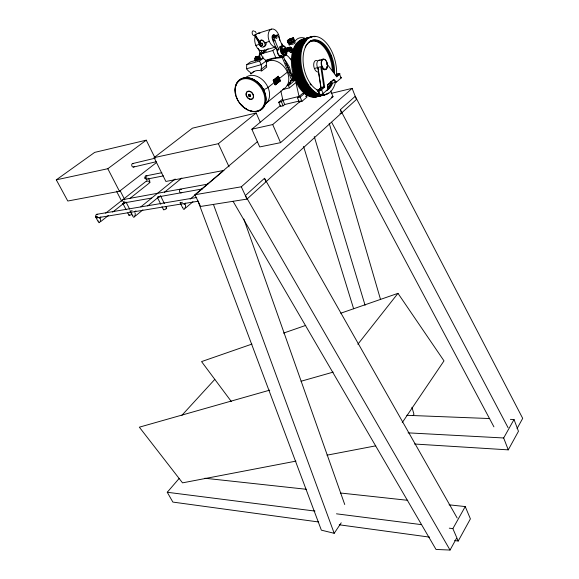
<?xml version="1.0" encoding="UTF-8"?>
<svg xmlns="http://www.w3.org/2000/svg" width="579" height="579" viewBox="0 0 579 579"><rect width="100%" height="100%" fill="white"/><g stroke="black" fill="none" stroke-linecap="round" stroke-linejoin="round"><path stroke-width="0.87" d="M283.384 51.842L283.117 50.677M249.679 96.353L249.354 96.606L248.536 95.81L248.557 94.862L248.883 94.609L248.861 95.557L249.679 96.353L250.533 96.136L250.562 95.122L249.737 94.326L248.615 94.79L249.737 94.326M248.572 95.839L248.601 94.949L249.346 94.761L250.07 95.455L250.041 96.338M249.296 96.534L250.208 96.389L250.237 95.376L249.411 94.587M288.32 50.424L288.204 51.162L288.82 50.663M285.57 51.213C284.969 53.724 282.936 49.765 284.455 48.824C285.686 48.006 287.568 48.238 287.734 50.12M246.538 68.771L246.77 64.667L250.49 61.91L263.184 58.262L266.297 60.802A10.292 7.751 56.8 0 1 266.108 65.492L266.774 67.048L261.722 70.906A16.342 12.231 54.8 0 0 250.902 73.888L250.229 72.339A10.357 7.751 56.6 0 1 246.538 68.771L261.223 64.638L266.297 60.802M287.77 50.648C285.809 53.514 285.512 45.77 288.646 48.202M285.729 48.448C283.869 48.433 284.275 52.096 285.773 51.907C286.294 50.988 284.658 48.202 286.887 48.144M284.441 51.864C283.261 54.006 281.683 48.455 284.267 48.976M281.749 53.065C282.704 52.711 280.656 48.571 283.406 49.41M286.634 51.234C285.737 52.964 284.347 49.642 285.382 48.701M255.629 56.981L255.144 58.204L255.636 60.368M282.784 52.392C280.497 53.76 280.938 48.289 283.413 49.077M283.326 52.24L282.921 52.74L282.277 52.443M283.862 52.139C282.928 53.608 281.597 50.431 282.675 49.447M282.61 89.6L289.399 87.878L288.436 85.576L289.326 82.652A2.388 1.838 54.5 0 0 290.759 80.575L291.599 79.902L282.291 57.661L283.515 56.72L292.793 78.939L291.961 79.612A2.388 1.838 54.6 0 0 291.78 78.997L293.843 77.34M284.933 51.878C283.674 53.746 282.306 47.847 285.056 48.933M281.112 52.979L281.104 51.777M259.703 55.924C257.908 55.939 257.829 58.993 259.363 59.507M287.133 51.249L286.634 51.654L286.077 51.292M289.319 50.663C285.99 51.147 289.384 45.69 289.638 47.782M281.611 52.921L281.126 50.59M259.298 59.326L259.327 57.972L258.502 56.749M257.206 59.376C256.895 61.866 254.926 55.736 257.959 56.518M454.653 540.554L458.235 541.039L470.401 518.864L465.234 506.574L449.072 504.816M414.578 444.021L508.268 449.861L518.466 431.283L514.022 419.507L510.417 419.37M233.062 201.297L436.016 549.449L450.042 550.05L456.491 538.361M517.054 428.605L522.699 418.364L355.231 96.266L340.336 109.728L341.632 112.934L339.953 113.303M458.235 541.039L452.872 528.634L465.234 506.574M508.268 449.861L503.672 437.977L514.022 419.507M264.357 91.106L263.184 91.786M280.916 50.091L282.255 49.693M259.674 56.141C260.622 62.344 257.641 58.009 259.587 55.968M236.731 98.466L237.151 98.119M197.989 201.116L321.352 530.154L334.192 533.302L341.226 522.808M412.993 415.657L413.956 414.217L411.937 407.269M402.239 422.627L443.999 360.869L397.983 293.336L340.763 313.217M259.131 56.235C255.853 55.266 257.865 62.076 258.929 58.747M259.747 59.326L259.957 58.218M357.851 344.252L397.983 293.336M99.726 222.329L100.449 220.765A3.445 2.077 -72.1 0 0 100.608 219.557L100.457 218.515M319.29 94.478A2.374 0.557 -23.6 0 0 320.165 94.92A2.374 0.557 -23.6 0 0 323.111 93.508L321.54 89.665L320.889 89.325A1.788 0.405 -23.6 0 1 318.631 90.396L320.093 94.942M318.682 521.99L172.868 502.08L167.259 492.273L179.237 478.355M181.907 415.309L214.809 379.375M280.533 50.026L281.343 49.722L282.27 50.337M134.248 216.93L135.102 215.2A3.583 2.236 -71.4 0 0 135.254 213.948L135.088 212.891M184.491 208.976L185.439 207.123A3.771 2.482 -70.1 0 0 185.584 205.806L185.266 204.474M294.458 40.32L293.56 37.925C291.208 38.337 285.281 39.611 288.197 43.041C289.855 43.07 294.892 41.167 293.944 40.038M287.314 40.899L291.092 39.785L293.56 37.925M288.197 43.041L288.66 42.339M257.467 141.631L194.92 194.754L200.573 206.457L246.98 199.089L356.476 99.422L352.119 88.363L331.188 93.371M327.989 89.311L327.62 85.135L333.866 79.374L327.721 84.621L327.989 89.311L323.111 93.508M457.157 518.017L264.494 178.289L245.366 195.579L450.042 550.05M194.92 194.754L241.32 186.8L352.119 88.363M280.837 105.226L251.843 129.218L259.718 146.943L280.569 142.658L333.019 96.686L330.71 90.961M330.775 81.523L332.462 83.188L336.5 81.994L341.205 77.948L339.323 73.859L336.276 76.218L336.775 76.79L339.743 74.257A2.33 0.514 -23.4 0 0 338.976 73.801L338.491 73.504A1.751 0.384 -23.4 0 0 336.29 74.553L336.037 75.198A2.33 0.514 -23.4 0 1 338.976 73.801M324.674 87.103L321.577 89.745A2.381 0.543 -23.6 0 1 318.559 91.178A2.381 0.543 -23.6 0 1 317.842 90.664L320.998 87.538L323.849 86.836L324.674 87.103L321.736 67.613A5.356 3.047 77.4 0 0 324.985 69.697A5.356 3.047 77.4 0 0 326.947 66.274M185.468 208.136L192.952 201.731M320.889 89.325L323.799 86.843L320.766 66.701L317.965 67.446L320.998 87.538L317.842 90.664L319.369 94.406A28.559 16.436 77.3 0 1 318.153 94.29M183.992 204.336L185.36 203.171M190.151 199.104L222.987 171.196M304.583 93.002L302.542 93.501L297.468 97.75L299.242 101.984L301.97 101.332L307.015 97.062L305.85 94.247M305.669 96.555L307.051 95.39M251.843 129.218L272.702 124.557L300.762 100.869M306.24 96.252L307.608 95.094M297.468 97.75L300.197 97.084L304.626 93.371M282.559 99.147L278.723 102.295L280.497 106.456L283.138 105.827L284.723 104.51L299.119 101.064M289.522 47.304C288.233 46.262 287.698 51.647 289.949 50.699M278.723 102.295L281.358 101.658L282.95 100.348L299.046 96.425L295.934 82.558L289.399 87.878M135.211 216.155L142.861 209.902M147.732 205.921L159.565 196.252M164.436 192.271L181.828 178.064M265.725 103.655L284.535 88.413M223.993 170.407L165.862 181.451L154.108 157.633L218.355 143.701L256.171 113.006L260.159 122.068M134.545 211.965L135.942 210.828M140.842 206.855L175.133 179.012M288.436 85.576L295.355 79.967L294.812 77.543M290.759 80.575L292.793 78.939M289.326 82.652L290.52 81.69L289.63 84.606L287.083 85.265M293.249 78.672A2.381 1.838 54.7 0 0 293.517 76.479A2.381 1.838 54.7 0 0 291.715 74.763L293.003 73.736M275.358 84.411L280.033 80.698L278.738 77.673L274.055 81.371L278.745 77.673M275.336 84.57L280.142 80.763L278.304 76.45L273.491 80.242L275.343 84.57M278.318 76.225L273.187 80.184A16.342 12.231 54.8 0 1 275.163 84.823L280.279 80.843L278.166 76.262A16.234 12.231 55 0 1 280.127 80.879M275.163 84.823L280.279 80.843M275.959 81.509L277.211 80.582L276.559 81.096M275.698 81.784L275.112 82.58L275.792 82.037M278.238 80.322L278.991 79.395L278.224 80.322M278.137 80.076L279.006 79.388M276.523 82.167L275.922 82.963L276.509 82.167M100.601 221.67L108.382 215.504M112.63 212.138L124.659 202.599M129.609 198.677L149.418 182.964M275.77 82.92L275.3 83.289L275.669 82.674L275.908 82.971M279.375 80.076L278.137 81.386L279.462 80.329M277.24 81.921L277.725 81.205L277.247 81.914M277.934 78.476L277.413 79.222L277.92 78.483M276.263 80.105L276.856 79.301L276.154 79.859L276.422 80.445L277.124 79.555L276.299 80.199M275.17 81.125L274.728 81.805L275.155 81.125M277.515 79.41L278.716 78.469L277.631 79.656M274.714 81.805L275.264 81.378M275.17 81.625L274.895 82.167M274.33 82.479L268.026 87.465A3.669 0.76 -24.4 0 1 263.344 89.687M279.302 78.541L287.365 72.165M274.88 82.175L275.155 81.625M99.313 218.182L100.862 216.959M105.624 213.21L122.567 199.856M123.855 198.836L146.364 181.097M154.745 157.394L146.255 140.176L94.674 152.393L56.301 179.83L67.794 201.029L119.462 191.273L156.352 162.641M154.108 157.633L192.438 128.169L256.171 113.006M282.762 57.169L285.382 55.164M261.722 70.906L261.049 69.342L266.108 65.492M250.902 73.888L254.072 71.492M258.183 48.455L260.963 54.976A5.023 3.054 75.6 0 1 261.093 53.883L272.803 50.518L276.328 47.891M246.77 64.667L259.486 61.034L263.184 58.262M256.931 60.194L256.786 60.245A1.549 0.782 74.9 0 0 256.91 60.202L256.338 59.478L256.801 59M268.142 48.701L261.071 53.941L263.076 58.638M56.301 179.83L107.81 168.713L146.255 140.176M262.765 44.88L261.057 45.973L262.765 44.88L261.998 43.085L260.659 43.903L254.883 35.109A2.425 1.715 37 0 0 255.238 35.001L261.02 43.794L261.998 43.085M273.701 36.477L275.756 35.717A3.677 2.186 75.4 0 1 278.984 37.7L282.769 46.805A5.11 3.04 75.9 0 0 278.81 49.787L277.066 50.293L273.245 41.174A3.669 2.186 75.4 0 1 273.701 36.477L275.756 35.717M264.777 42.926L269.322 41.355M259.392 44.547L259.862 44.207L255.86 45.415M259.081 59.565C256.917 59.97 257.908 54.223 259.682 57.357M261.426 45.857L254.97 35.348A2.468 1.498 74.5 0 0 255.238 35.001M99.4 222.618L98.879 222.705M133.995 217.132L133.438 217.219M184.245 209.157L183.601 209.251M260.087 59.282L260.123 59.261A5.016 3.061 75.6 0 1 260.311 52.494M296.571 79.403L297.425 79.12M298.228 78.976L299.082 78.686M299.886 78.541L300.812 78.303M301.55 78.114L302.419 77.825M303.222 77.68L304.156 77.434M99.588 217.993L100.015 217.972M251.945 344.085L201.557 361.6L231.347 401.544M283.544 333.106L305.748 325.391M146.451 181.061L146.921 180.988M150.149 182.334L149.766 182.385M184.383 204.097L184.831 204.09M333.461 80.148L335.755 82.37M314.419 68.554L317.502 67.569M258.01 33.292L271.45 29.102M275.206 35.608L278.564 34.581M273.997 36.694L275.734 36.159M272.427 39.083L272.919 38.931M327.62 85.135L327.721 84.621M273.245 41.174L274.989 40.646A3.677 2.186 75.4 0 1 275.445 35.949M256.707 60.426L255.404 59.384M263.04 50.72L275.64 47.008M280.084 46.588L281.908 46.059M262.178 52.58L264.299 51.958M280.728 47.145L282.19 46.718M281.032 47.312L282.769 46.805M257.988 58.986L260.478 58.269M286.591 50.749L288.32 50.257M291.982 49.201L291.107 49.454A0.738 0.434 76.1 0 0 290.405 49.128L290.361 48.846M255.426 60.064C258.191 61.649 253.631 56.322 257.337 56.974M256.417 59.775L260.572 58.58M281.532 52.551L289.558 50.518M290.376 50.011L291.259 49.758M283.464 53.145L285.201 52.646L286.04 54.658L287.821 56.156A17.29 13.266 55.8 0 1 290.18 58.74M285.201 52.646A5.11 3.04 75.9 0 1 281.264 55.649L279.519 56.149L280.084 57.495M283.305 55.28L285.49 54.658M283.942 55.837L285.765 55.316M269.734 390.145L139.344 427.179L182.53 482.857L295.978 461.123M301.029 381.25L333.193 372.116M330.508 55.924L331.434 55.678M329.313 56.402L330.233 56.149M318.986 60.252L323.277 59.087M273.187 80.184L275.315 84.787M324.841 69.726L325.405 69.581A5.356 3.047 77.4 0 0 326.397 61.273A5.356 3.047 77.4 0 0 321.186 62.148A5.356 3.047 77.4 0 0 325.405 69.581M291.121 81.067L296.093 79.793M297.013 79.555L297.751 79.359M298.67 79.12L299.415 78.932M300.335 78.686L301.08 78.498M302.006 78.259L302.752 78.064M303.685 77.825L304.612 77.579M132.598 163.575L155.31 158.161M331.326 97.091L333.019 96.686M133.539 167.056L156.258 161.722M339.07 73.844L339.099 73.837A1.751 0.384 -23.4 0 0 338.491 73.504M145.908 175.893L161.823 172.716M146.581 179.186L163.387 175.893M326.997 455.174L375.742 445.837M207.868 184.1L123.313 199.545M202.361 188.935L157.662 196.99M265.486 60.44A92.72 70.182 49.1 0 1 275.799 57.632L283.515 56.72M123.964 202.925L151.698 198.04M96.787 214.31L196.686 197.497M97.424 217.776L198.141 201.224M280.504 49.881L281.618 50.373L282.277 51.857M147.146 180.988L148.969 181.314A3.293 0.934 7.5 0 1 149.838 181.647M149.44 182.385L149.1 182.363M406.784 415.302L489.689 418.552M408.057 432.853L503.672 437.977M256.779 58.819L256.236 59.029L256.244 59.825M204.865 478.24L306.32 489.284M340.438 492.997L407.775 500.321M167.259 492.273L314.99 511.083M336.479 513.819L421.534 524.646M449.29 528.178L452.872 528.634M339.258 524.798L429.604 537.131M256.7 57.039L256.215 56.937A1.723 1.223 76.2 0 0 255.983 56.974M294.993 42.028C296.528 43.468 290.224 45.517 289.97 43.838M257.684 56.706C254.072 58.754 260.709 62.199 257.517 57.097M288.849 47.782C285.671 46.993 288.675 51.835 287.437 51.22C285.635 50.069 287.43 46.255 288.639 49.164M287.314 48.332L288.306 50.12M285.172 49.012L286.091 50.677M286.33 48.737L287.22 50.663M285.838 48.947L286.663 50.67M258.154 57.017L258.842 58.204M333.866 79.374L336.5 81.994M284.303 49.526L284.933 50.677M255.382 31.432L256.142 33.213M284.955 49.483L285.519 50.677M326.679 63.552L336.775 76.79M290.18 58.74L291.541 60.694M257.373 57.61L257.85 58.74M260.803 45.85L254.608 35.464A2.468 1.498 74.5 0 0 254.883 35.109M289.355 50.286L288.986 47.514M284 49.997L284.332 50.67M183.167 208.86L182.848 207.579M331.644 122.263L493.923 426.846M95.6 216.872L97.894 221.171M340.336 109.728L508.065 427.7M282.494 50.684L282.834 51.857M116.48 191.128L121.706 201.217M122.878 203.482L126.128 209.764M127.756 212.913L128.979 215.265M119.962 190.375L124.775 199.697M125.94 201.955L129.595 209.033M130.058 211.067L132.367 215.54M107.81 168.713L119.462 191.273M148.441 178.209L149.823 180.981M157.365 197.439L160.817 204.329M161.968 206.631L163.502 209.692M160.535 195.861L164.364 203.526M165.891 206.587L166.651 208.122M180.163 202.766L182.486 207.492M259.486 61.034L261.223 64.638A10.357 7.751 56.6 0 1 261.049 69.342M218.355 143.701L229.052 166.839M241.32 186.8L246.98 199.089M264.494 178.289L266.043 181.734M272.702 124.557L280.569 142.658M284.723 104.51L282.95 100.348L280.815 90.961M260.919 50.402L262.309 53.666M281.358 101.658L283.138 105.827M261.643 43.193L262.403 44.988M288.204 67.837L289.645 72.085M272.803 50.518L275.799 57.632M300.197 97.084L301.97 101.332M274.989 40.646L278.81 49.787M281.264 55.649L281.828 56.995M281.959 43.671L282.95 46.052M291.092 39.785L291.975 41.934M289.789 39.046L290.376 40.472M289.84 40.327L290.73 42.47M288.646 39.647L289.232 41.066M289.804 42.701L290.028 43.237M289.913 43.324L290.086 43.751M288.689 40.725L289.572 42.875M287.799 40.928L288.682 43.07M287.307 40.646L288.19 42.781M293.068 37.903L293.654 39.329M293.112 38.619L293.994 40.769M292.236 39.184L293.119 41.333M291.027 38.511L291.613 39.929M132.946 216.662L132.765 215.612A3.59 2.251 -71.3 0 1 132.786 215.113M213.434 204.416L334.192 533.302M98.43 222.148L98.278 221.113A3.46 2.092 -72.1 0 1 98.285 220.881M243.824 219.014L344.744 504.533M303.555 146.4L353.631 308.773M314.252 136.506L365.081 305.271M329.212 123.276L380.562 299.582M289.804 72.722L289.913 73.207M291.715 74.763L289.384 67.012L286.272 61.772A17.377 13.266 55.7 0 0 284.73 59.992M320.94 88.022L318.009 68.597A1.824 1.621 12.1 0 1 317.828 68.09M290.513 49.483L290.434 49.085A0.738 0.434 76.1 0 0 290.528 50.264A0.738 0.434 76.1 0 0 291.186 50.062M255.6 60.838A2.613 1.607 75.5 0 1 255.39 57.596A2.613 1.607 75.5 0 1 257.467 57.473M258.263 58.855A2.613 1.607 75.5 0 1 258.466 59.963M255.52 61.041A2.613 1.607 75.5 0 1 255.006 58.218A2.613 1.607 75.5 0 1 256.454 57.017M258.031 58.725A2.613 1.607 75.5 0 1 258.292 60.013M291.005 50.069A0.738 0.434 76.1 0 1 290.354 50.33A0.738 0.434 76.1 0 1 290.224 49.172A0.738 0.434 76.1 0 1 290.955 49.606M267.114 61.808A12.275 9.358 55.6 0 1 270.929 59.861M335.494 82.327A29.819 17.095 77.3 0 1 320.998 94.775M318.385 93.957A29.819 17.095 77.3 0 1 300.819 57.473A29.819 17.095 77.3 0 1 319.709 37.628A29.819 17.095 77.3 0 1 336.587 74.836M317.321 89.998A26.236 15.047 77.3 0 1 303.106 57.227A26.236 15.047 77.3 0 1 320.086 41.218A26.236 15.047 77.3 0 1 334.532 73.765M332.614 83.253A26.236 15.047 77.3 0 1 326.216 90.715M309.989 41.123A26.214 15.047 77.3 0 1 325.782 47.384A26.214 15.047 77.3 0 1 333.656 72.23M331.687 83.485A26.214 15.047 77.3 0 1 327.222 89.781M317.56 90.223A25.621 14.707 77.3 0 1 316.431 89.673M311.01 85.048A25.621 14.707 77.3 0 1 310.011 83.789M305.205 47.029A25.621 14.707 77.3 0 1 322.489 44.395A25.621 14.707 77.3 0 1 333.309 72.085M331.89 81.719A25.621 14.707 77.3 0 1 327.895 88.493M308.289 42.542A25.599 14.714 77.3 0 1 323.704 46.841A25.599 14.714 77.3 0 1 332.353 70.558M330.971 81.95A25.599 14.714 77.3 0 1 327.794 87.849M317.799 96.338A29.565 17.167 77.2 0 1 292.511 71.528A29.565 17.167 77.2 0 1 305.299 39.068M318.711 96.121A29.594 17.16 77.2 0 1 293.43 71.282A29.594 17.16 77.2 0 1 306.211 38.8M313.709 96.056A28.646 16.61 77.2 0 1 312.457 95.89M308.643 94.5A28.646 16.61 77.2 0 1 293.604 69.183A28.646 16.61 77.2 0 1 299.488 42.267M305.119 91.583A28.422 16.473 77.2 0 1 295.587 48.346M297.041 45.603A28.422 16.473 77.2 0 1 297.881 44.409M304.605 90.425A28.668 16.603 77.2 0 1 303.432 89.137M296.202 47.97A28.668 16.603 77.2 0 1 296.897 46.53M320.752 95.311A29.616 17.153 77.2 0 1 294.856 73.135A29.616 17.153 77.2 0 1 305.857 38.583M321.483 95.137A29.638 17.146 77.2 0 1 295.326 71.883A29.638 17.146 77.2 0 1 307.854 38.323M314.108 95.492A28.682 16.596 77.2 0 1 312.841 95.18M310.293 94.102A28.682 16.596 77.2 0 1 295.456 69.777A28.682 16.596 77.2 0 1 300.161 42.716M307.992 92.199A28.458 16.465 77.2 0 1 296.629 49.41M298.692 45.119A28.458 16.465 77.2 0 1 299.531 43.932M300.805 82.356A28.472 16.458 77.2 0 1 299.908 80.561M317.509 95.455A28.711 16.596 77.3 0 1 316.279 95.441M300.885 82.428A28.711 16.596 77.3 0 1 299.98 80.619M297.852 47.5A28.711 16.596 77.3 0 1 298.547 46.052M321.273 95.506A29.659 17.138 77.3 0 1 296.253 71.651A29.659 17.138 77.3 0 1 307.5 38.098M322.011 95.332A29.681 17.138 77.3 0 1 296.752 70.392A29.681 17.138 77.3 0 1 309.504 37.838M318.247 95.274A28.726 16.588 77.3 0 1 297.816 72.382A28.726 16.588 77.3 0 1 303.83 40.508M310.894 92.683A28.501 16.451 77.3 0 1 297.338 52.32M311.611 92.712A28.755 16.581 77.3 0 1 310.358 91.815M298.127 69.509A28.755 16.581 77.3 0 1 297.859 68.105M297.7 53.203A28.755 16.581 77.3 0 1 297.939 51.987M324.052 94.522A29.703 17.131 77.3 0 1 298.178 72.252A29.703 17.131 77.3 0 1 309.157 37.613M323.661 94.934A29.724 17.124 77.3 0 1 298.663 71.007A29.724 17.124 77.3 0 1 309.888 37.396M318.667 94.862A28.769 16.574 77.3 0 1 300.067 73.989A28.769 16.574 77.3 0 1 302.564 42.824M304.453 40.819A28.769 16.574 77.3 0 1 305.488 40.023M312.551 92.278A28.545 16.444 77.3 0 1 301.246 45.48M319.594 94.638A28.791 16.567 77.3 0 1 318.341 94.471M302.224 77.224A28.791 16.567 77.3 0 1 301.724 75.914M300.45 71.847A28.791 16.567 77.3 0 1 300.103 70.457M324.587 94.717A29.746 17.117 77.3 0 1 299.343 69.697A29.746 17.117 77.3 0 1 312.081 37.078M326.447 93.95A29.768 17.109 77.3 0 1 300.595 71.608A29.768 17.109 77.3 0 1 311.553 36.904M317.82 93.972A28.812 16.559 77.3 0 1 300.667 69.458A28.812 16.559 77.3 0 1 306.117 40.335M319.246 94.022A28.588 16.429 77.3 0 1 317.994 93.704M315.475 92.626A28.588 16.429 77.3 0 1 301.102 49.635M302.224 46.436A28.588 16.429 77.3 0 1 303.678 43.678M307.883 84.52A28.834 16.552 77.3 0 1 306.856 82.884M303.541 44.605A28.834 16.552 77.3 0 1 306.067 40.993M328.438 92.987A29.79 17.102 77.3 0 1 301.254 70.291A29.79 17.102 77.3 0 1 315.027 36.709M318.66 71.999A5.949 3.423 77.3 0 1 313.753 66.042A5.949 3.423 77.3 0 1 317.162 60.498M318.805 69.683A5.334 3.054 77.4 0 1 316.923 63.089A5.334 3.054 77.4 0 1 320.223 60.469M326.846 64.334A5.356 3.047 77.4 0 1 326.896 64.732M340.698 77.42A2.323 0.521 -23.4 0 1 341.205 77.948M321.606 66.998A1.65 1.158 47.6 0 1 321.938 67.613M318.631 90.396A1.788 0.405 -23.6 0 1 318.088 90.013M265.435 60.94A93.863 70.927 49 0 1 282.284 57.61M266.05 62.127A16.067 12.231 55.3 0 1 286.004 69.473A16.067 12.231 55.3 0 1 282.559 89.506M235.667 86.257A18.419 13.585 54.4 0 1 260.738 85.33A18.419 13.585 54.4 0 1 256.244 111.392M251.916 111.103A18.419 13.585 54.4 0 1 250.808 110.813M246.422 108.83A18.419 13.585 54.4 0 1 245.373 108.143M243.354 106.558A18.419 13.585 54.4 0 1 241.486 104.719M235.885 94.478A18.419 13.585 54.4 0 1 235.617 93.255M235.313 90.831A18.419 13.585 54.4 0 1 235.327 88.478M243.332 78.44A17.797 13.129 54.4 0 1 261.534 86.452A17.797 13.129 54.4 0 1 263.706 106.355M258.951 83.651A12.839 9.51 54.5 0 1 262.953 88.848M245.612 77.593A16.473 12.231 54.6 0 1 265.602 83.224A16.473 12.231 54.6 0 1 265.001 104.177M295.239 40.957A11.826 9.336 56.9 0 1 306.233 38.757M290.911 75.726A2.381 1.838 54.6 0 1 293.871 77.42A2.381 1.838 54.6 0 1 292.569 80.032M293.821 41.102A3.481 0.615 -24.2 0 1 294.132 41.92A3.481 0.615 -24.2 0 1 289.666 43.924A3.481 0.615 -24.2 0 1 289.261 43.15M289.225 45.43A3.467 1.346 -35.1 0 1 289.297 44.916M293.843 41.16A3.25 0.579 -24.2 0 1 293.966 41.956A3.25 0.579 -24.2 0 1 289.97 43.78A3.25 0.579 -24.2 0 1 289.174 43.295M293.806 40.704A3.25 0.572 -24.2 0 1 293.596 41.659A3.25 0.572 -24.2 0 1 289.514 43.425A3.25 0.572 -24.2 0 1 289.247 42.687M293.886 40.769A3.018 0.536 -24.2 0 1 293.35 41.753A3.018 0.536 -24.2 0 1 289.761 43.309A3.018 0.536 -24.2 0 1 289.182 42.81M293.85 40.226A3.018 0.528 -24.2 0 1 291.541 42.043A3.018 0.528 -24.2 0 1 288.646 42.571M301.427 68.633A28.603 16.422 77.3 0 1 301.16 67.244M263.184 57.278A5.03 3.054 75.6 0 1 263.069 56.93M262.917 53.123A5.03 3.054 75.6 0 1 266.21 51.184M263.669 51.459A5.023 3.054 75.6 0 1 263.93 51.509M260.709 59.456A4.299 2.62 75.6 0 1 260.203 53.63M263.517 53.022A4.314 2.62 75.6 0 1 264.813 51.697M280.547 56.655A5.102 3.04 75.9 0 1 277.196 49.186M281.228 47.478A5.102 3.04 75.9 0 1 283.196 54.788M274.012 36.253A3.669 2.186 75.4 0 1 276.378 36.824M273.433 39.85A3.061 1.824 75.3 0 1 273.035 35.276A3.061 1.824 75.3 0 1 275.995 36.672L275.51 36.824A3.061 1.824 75.3 0 0 272.333 35.76A3.061 1.824 75.3 0 0 273.599 40.646M280.171 55.888A4.371 2.606 75.9 0 1 277.471 50.192M281.018 48.1A4.371 2.606 75.9 0 1 282.617 54.614M285.7 63.321A16.762 12.789 55.6 0 1 288.176 67.844M290.991 75.4A1.672 1.288 54.7 0 1 293.09 77.13M273.693 37.353A1.223 0.731 75.3 0 1 274.634 36.745M275.77 46.913A9.184 5.479 75.3 0 1 268.272 37.519A9.184 5.479 75.3 0 1 273.346 29.066A9.184 5.479 75.3 0 1 279.715 40.342M260.955 43.447A3.59 1.708 62.4 0 1 260.832 43.136M260.492 41.811A3.59 1.708 62.4 0 1 261.759 39.929A3.59 1.708 62.4 0 1 264.415 42.774M266.058 42.542A3.561 3.365 54.2 0 1 263.763 46.733M260.536 45.871A3.561 3.365 54.2 0 1 259.87 45.061M264.487 49.787A9.069 5.5 75 0 1 255.194 43.512A9.069 5.5 75 0 1 259.971 33.256M255.288 34.385A2.475 1.505 74.5 0 1 253.233 35.276A2.475 1.505 74.5 0 1 252.278 31.744A2.475 1.505 74.5 0 1 254.514 31.512M254.97 35.348A2.417 1.751 41.9 0 1 254.608 35.464M256.692 60.23A1.788 1.1 75.5 0 1 255.621 58.899A1.788 1.1 75.5 0 1 255.759 57.126M125.73 202.346A1.715 0.427 -26.8 0 1 124.181 203.294A1.715 0.427 -26.8 0 1 122.914 203.533M123.826 202.549A1.715 0.427 -26.8 0 1 124.145 202.375M131.99 213.941A1.701 0.449 -26.8 0 1 129.768 215.287A1.701 0.449 -26.8 0 1 129.378 214.693M160.535 196.006A1.773 0.463 -26.3 0 1 158.552 197.323A1.773 0.463 -26.3 0 1 157.452 197.149M165.833 208.1A1.759 0.478 -26.3 0 1 166.477 208.534A1.759 0.478 -26.3 0 1 164.32 209.714A1.759 0.478 -26.3 0 1 163.676 209.28M124.746 202.31A1.723 1.288 78.4 0 1 123.573 202.918M122.335 201.123A1.723 1.288 78.4 0 1 122.61 200.037M123.081 199.625A1.723 1.288 78.4 0 1 124.224 199.813M146.776 177.71A1.665 0.398 -26.3 0 1 144.866 178.354A1.665 0.398 -26.3 0 1 145.575 177.456M147.044 178.947A1.679 1.223 77.6 0 1 145.372 178.564A1.679 1.223 77.6 0 1 145.271 176.334A1.679 1.223 77.6 0 1 146.928 176.291M97.482 216.358A1.766 0.441 -27.2 0 1 95.759 216.93A1.766 0.441 -27.2 0 1 96.034 216.22M98.177 217.328A1.766 1.361 78.6 0 1 96.331 217.335A1.766 1.361 78.6 0 1 95.969 214.983A1.766 1.361 78.6 0 1 97.75 214.541M124.224 201.398A1.715 0.427 -26.7 0 1 123.247 201.876M181.734 192.467A1.824 1.274 79.1 0 1 179.997 192.351A1.824 1.274 79.1 0 1 179.678 189.926A1.824 1.274 79.1 0 1 181.357 189.572M182.407 202.266A1.918 0.528 -26 0 1 180.163 202.643M132.106 210.618A1.831 0.47 -26.7 0 1 130.08 210.951M134.212 166.491A1.802 1.324 75.2 0 1 132.446 166.745A1.802 1.324 75.2 0 1 131.809 164.407A1.802 1.324 75.2 0 1 133.459 163.712M276.827 82.884L276.111 83.441L276.827 82.884M278.029 82.052L277.486 82.479L278.029 82.052M277.934 80.445L277.406 81.19L277.92 80.445M275.872 80.09L274.982 81.125L275.857 80.09M288.921 48.81A2.656 1.563 76.1 0 0 291.186 52.363A2.656 1.563 76.1 0 0 291.555 48.173A2.656 1.563 76.1 0 0 288.921 48.81M289.102 48.759A2.656 1.563 76.1 0 0 291.367 52.313A2.656 1.563 76.1 0 0 291.736 48.122A2.656 1.563 76.1 0 0 289.102 48.759M321.519 62.134A5.117 2.909 77.4 0 0 325.499 69.306A5.117 2.909 77.4 0 0 326.527 61.425A5.117 2.909 77.4 0 0 321.519 62.134M246.111 95.072A4.422 3.257 54.4 0 0 252.22 98.98A4.422 3.257 54.4 0 0 250.816 91.945A4.422 3.257 54.4 0 0 246.111 95.072M246.307 94.92A4.422 3.257 54.4 0 0 252.415 98.828A4.422 3.257 54.4 0 0 251.011 91.793A4.422 3.257 54.4 0 0 246.307 94.92M235.458 93.812A17.819 13.129 54.4 0 0 259.993 109.793A17.819 13.129 54.4 0 0 254.601 81.501A17.819 13.129 54.4 0 0 235.458 93.812M235.291 93.501A18.427 13.585 54.4 0 0 260.659 110.039A18.427 13.585 54.4 0 0 255.1 80.778A18.427 13.585 54.4 0 0 235.291 93.501M291.165 49.208A0.738 0.434 76.1 0 0 291.794 50.192A0.738 0.434 76.1 0 0 291.896 49.034A0.738 0.434 76.1 0 0 291.165 49.208M289.211 40.436A2.902 0.507 -24.2 0 0 293.097 38.243A2.902 0.507 -24.2 0 0 289.008 39.567A2.902 0.507 -24.2 0 0 289.211 40.436M289.254 40.544A2.902 0.507 -24.2 0 0 293.14 38.344A2.902 0.507 -24.2 0 0 289.051 39.676A2.902 0.507 -24.2 0 0 289.254 40.544M259.074 43.374A3.64 2.772 58.1 0 0 263.952 46.863A3.64 2.772 58.1 0 0 263.221 40.964A3.64 2.772 58.1 0 0 259.074 43.374M275.438 36.774A1.23 0.731 75.3 0 0 276.465 38.467A1.23 0.731 75.3 0 0 276.69 36.578A1.23 0.731 75.3 0 0 275.438 36.774M280.677 48.665A5.117 3.033 76 0 0 284.955 55.685A5.117 3.033 76 0 0 285.86 47.731A5.117 3.033 76 0 0 280.677 48.665M281.133 48.954A4.386 2.606 76 0 0 284.796 54.969A4.386 2.606 76 0 0 285.577 48.158A4.386 2.606 76 0 0 281.133 48.954"/></g></svg>
